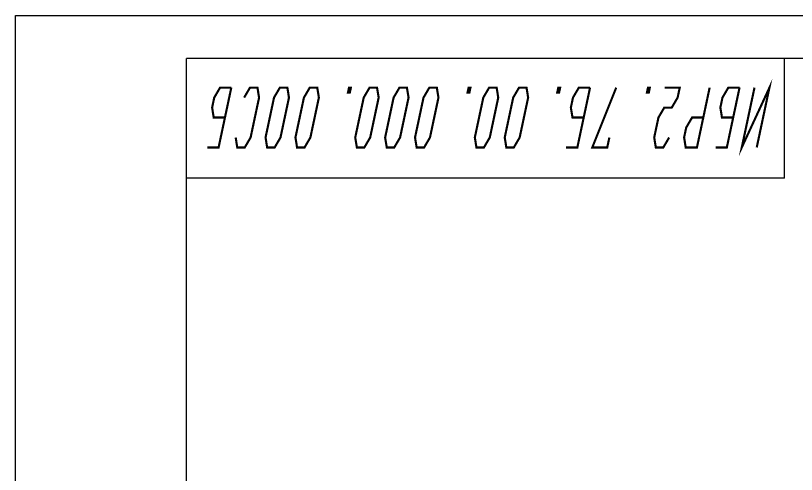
# Model space of a CAD drawing. Header units: millimetres. Extents: x 0 to 1189, y 0 to 841.
# Drawn here: x 0 to 91.4, y 787.3 to 841 of the extents above; entities that cross this region are included whole.
import ezdxf

# ---------------------------------------------------------------- set-up
doc = ezdxf.new("R2010")
doc.units = ezdxf.units.MM
doc.header["$LTSCALE"] = 65.395
doc.layers.get('0').update_dxf_attribs({"linetype": 'CONTINUOUS'})

msp = doc.modelspace()

# ---------------------------------------------------------------- linework, layer by layer
at = {"color": 7, "linetype": 'CONTINUOUS'}
for p, q in [((0, 0), (0, 841)), ((0, 841), (1189, 841)), ((90, 836), (20, 836)), ((20, 822), (20, 836)), ((20, 5), (20, 836)), ((1184, 836), (20, 836)), ((90, 822), (90, 836)), ((90, 822), (20, 822))]:
    msp.add_line(p, q, dxfattribs=at)
at = {"color": 2, "linetype": 'CONTINUOUS', "const_width": 0.25}
for points in [[(86.7621025, 825.5781632), (88.2500035, 832.5781975), (85.012103, 825.5781632), (86.500004, 832.5781975)], [(25.2500009, 832.5781975), (23.7621045, 825.5781632), (22.4496049, 825.5781632)], [(25.2500009, 832.5781975), (23.937499, 832.5781975), (23.2520179, 831.4115493), (23.0040344, 830.2448286), (23.1935531, 829.0781804), (24.5060527, 829.0781804)], [(25.7600875, 826.744884), (25.9496039, 825.5781632), (26.8246036, 825.5781632), (27.510087, 826.744884), (28.5020165, 831.4115493), (28.3125001, 832.5781975), (27.4375003, 832.5781975), (26.752017, 831.4115493)], [(31.8124991, 832.5781975), (32.0020177, 831.4115493), (31.010086, 826.744884), (30.3246049, 825.5781632), (29.4496052, 825.5781632), (29.2600865, 826.744884), (30.2520182, 831.4115493), (30.9374993, 832.5781975), (31.8124991, 832.5781975)], [(35.3125004, 832.5781975), (35.5020167, 831.4115493), (34.5100873, 826.744884), (33.8246039, 825.5781632), (32.9496042, 825.5781632), (32.7600878, 826.744884), (33.7520172, 831.4115493), (34.4375006, 832.5781975), (35.3125004, 832.5781975)], [(39.0312482, 832.5781975), (39.2499992, 832.5781975), (39.1260075, 831.9948734), (38.9072564, 831.9948734), (39.0312482, 832.5781975)], [(42.3125006, 832.5781975), (42.5020193, 831.4115493), (41.5100853, 826.744884), (40.8246042, 825.5781632), (39.9496044, 825.5781632), (39.7600858, 826.744884), (40.7520153, 831.4115493), (41.4375009, 832.5781975), (42.3125006, 832.5781975)], [(45.8124997, 832.5781975), (46.0020183, 831.4115493), (45.0100888, 826.744884), (44.3246032, 825.5781632), (43.4496035, 825.5781632), (43.2600848, 826.744884), (44.2520188, 831.4115493), (44.9374999, 832.5781975), (45.8124997, 832.5781975)], [(49.3124987, 832.5781975), (49.5020173, 831.4115493), (48.5100879, 826.744884), (47.8246022, 825.5781632), (46.9496025, 825.5781632), (46.7600883, 826.744884), (47.7520178, 831.4115493), (48.4374989, 832.5781975), (49.3124987, 832.5781975)], [(53.0312487, 832.5781975), (53.2499998, 832.5781975), (53.1260081, 831.9948734), (52.907257, 831.9948734), (53.0312487, 832.5781975)], [(56.3125012, 832.5781975), (56.5020153, 831.4115493), (55.5100859, 826.744884), (54.8246048, 825.5781632), (53.949605, 825.5781632), (53.7600864, 826.744884), (54.7520158, 831.4115493), (55.4375015, 832.5781975), (56.3125012, 832.5781975)], [(59.8125002, 832.5781975), (60.0020189, 831.4115493), (59.0100849, 826.744884), (58.3246038, 825.5781632), (57.449604, 825.5781632), (57.2600854, 826.744884), (58.2520194, 831.4115493), (58.9375005, 832.5781975), (59.8125002, 832.5781975)], [(63.5312503, 832.5781975), (63.7500014, 832.5781975), (63.6260096, 831.9948734), (63.4072586, 831.9948734), (63.5312503, 832.5781975)], [(67.2500004, 832.5781975), (65.7621039, 825.5781632), (64.449602, 825.5781632)], [(67.2500004, 832.5781975), (65.9374985, 832.5781975), (65.2520174, 831.4115493), (65.0040339, 830.2448286), (65.1935525, 829.0781804), (66.5060499, 829.0781804)], [(70.3125018, 832.5781975), (67.5121034, 825.5781632), (69.2621029, 825.5781632), (69.5100864, 826.744884)], [(74.0312519, 832.5781975), (74.2499984, 832.5781975), (74.1260066, 831.9948734), (73.9072601, 831.9948734), (74.0312519, 832.5781975)], [(76.510089, 826.744884), (75.8246033, 825.5781632), (74.9496036, 825.5781632), (74.7600849, 826.744884), (75.2560519, 829.0781804), (75.9415331, 830.2448286), (76.8165373, 830.2448286), (77.5020139, 831.4115493), (77.7499974, 832.5781975), (75.9999979, 832.5781975)], [(81.2499964, 832.5781975), (79.7621045, 825.5781632), (78.4496071, 825.5781632), (78.2600885, 826.744884), (78.508072, 827.9115322), (79.1935486, 829.0781804), (80.506055, 829.0781804)], [(84.7500045, 832.5781975), (83.2621035, 825.5781632), (81.9496061, 825.5781632)], [(84.7500045, 832.5781975), (83.4374981, 832.5781975), (82.7520215, 831.4115493), (82.504038, 830.2448286), (82.6935476, 829.0781804), (84.006054, 829.0781804)]]:
    msp.add_lwpolyline(points, dxfattribs=at)

doc.saveas('drawing.dxf')
